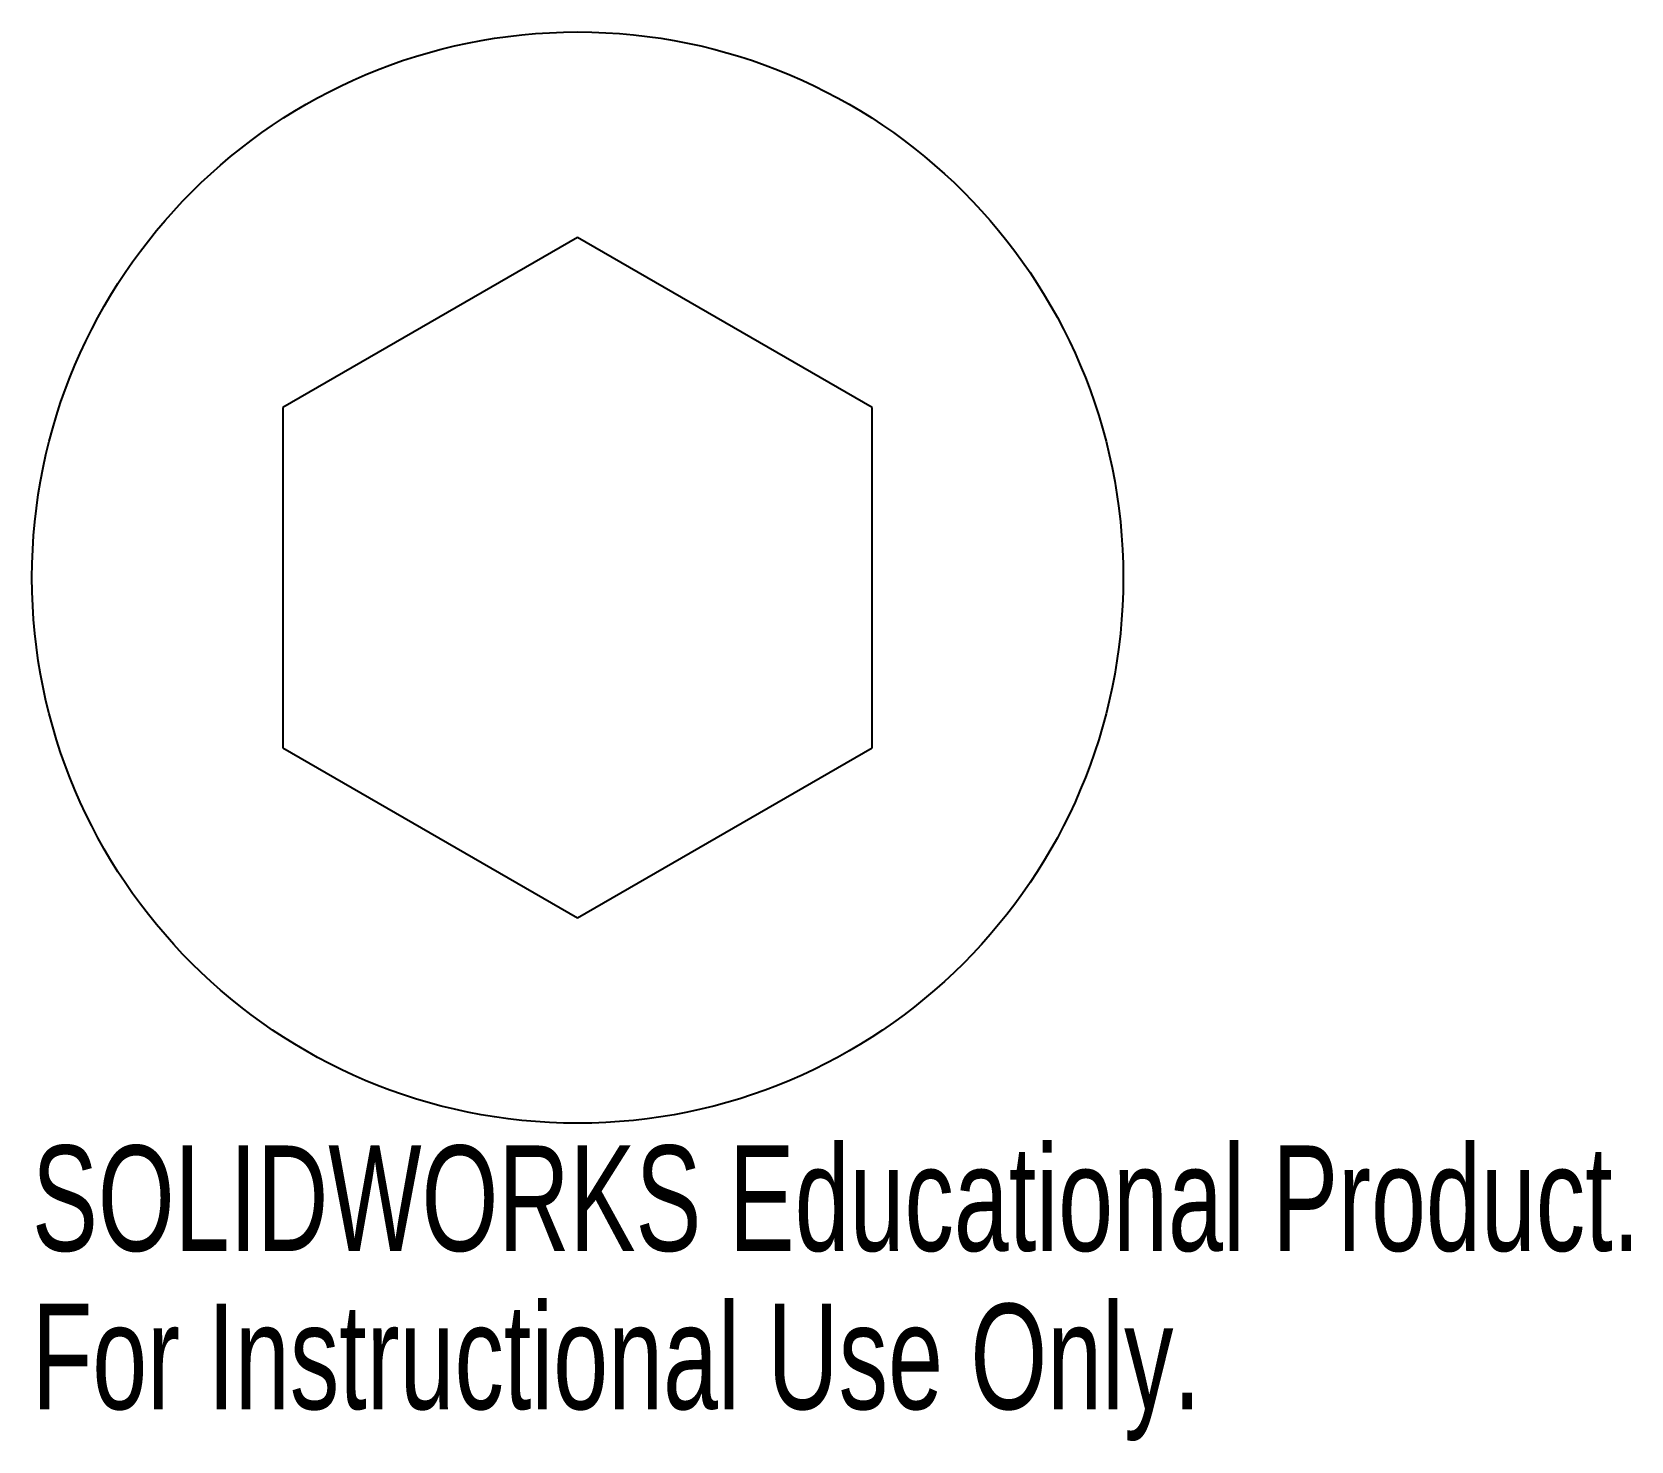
# Model space of a CAD drawing. Header units: millimetres. Extents: x -100 to -26.7, y -39.6 to 25.
import ezdxf

# ---------------------------------------------------------------- set-up
doc = ezdxf.new("R2010")
doc.units = ezdxf.units.MM
doc.styles.add('SLDTEXTSTYLE0', font='TXT', dxfattribs={"width": 0.7})

msp = doc.modelspace()

# ---------------------------------------------------------------- linework, layer by layer
at = {"color": 7, "linetype": 'Continuous'}
for p, q in [((-75, 15.588), (-88.5, 7.794)), ((-61.5, 7.794), (-75, 15.588)), ((-88.5, 7.794), (-88.5, -7.794)), ((-61.5, -7.794), (-61.5, 7.794)), ((-88.5, -7.794), (-75, -15.588)), ((-75, -15.588), (-61.5, -7.794))]:
    msp.add_line(p, q, dxfattribs=at)
msp.add_circle((-75, 0), 25, dxfattribs=at)

# ---------------------------------------------------------------- texts
at = {"color": 7, "linetype": 'Continuous', "char_height": 4.83362, "attachment_point": 1, "style": 'SLDTEXTSTYLE0'}
for s, insert in [('SOLIDWORKS Educational Product.', (-100, -26.02)), ('For Instructional Use Only.', (-100, -33.27))]:
    msp.add_mtext(s, dxfattribs=dict(at, insert=insert))

doc.saveas('drawing.dxf')
